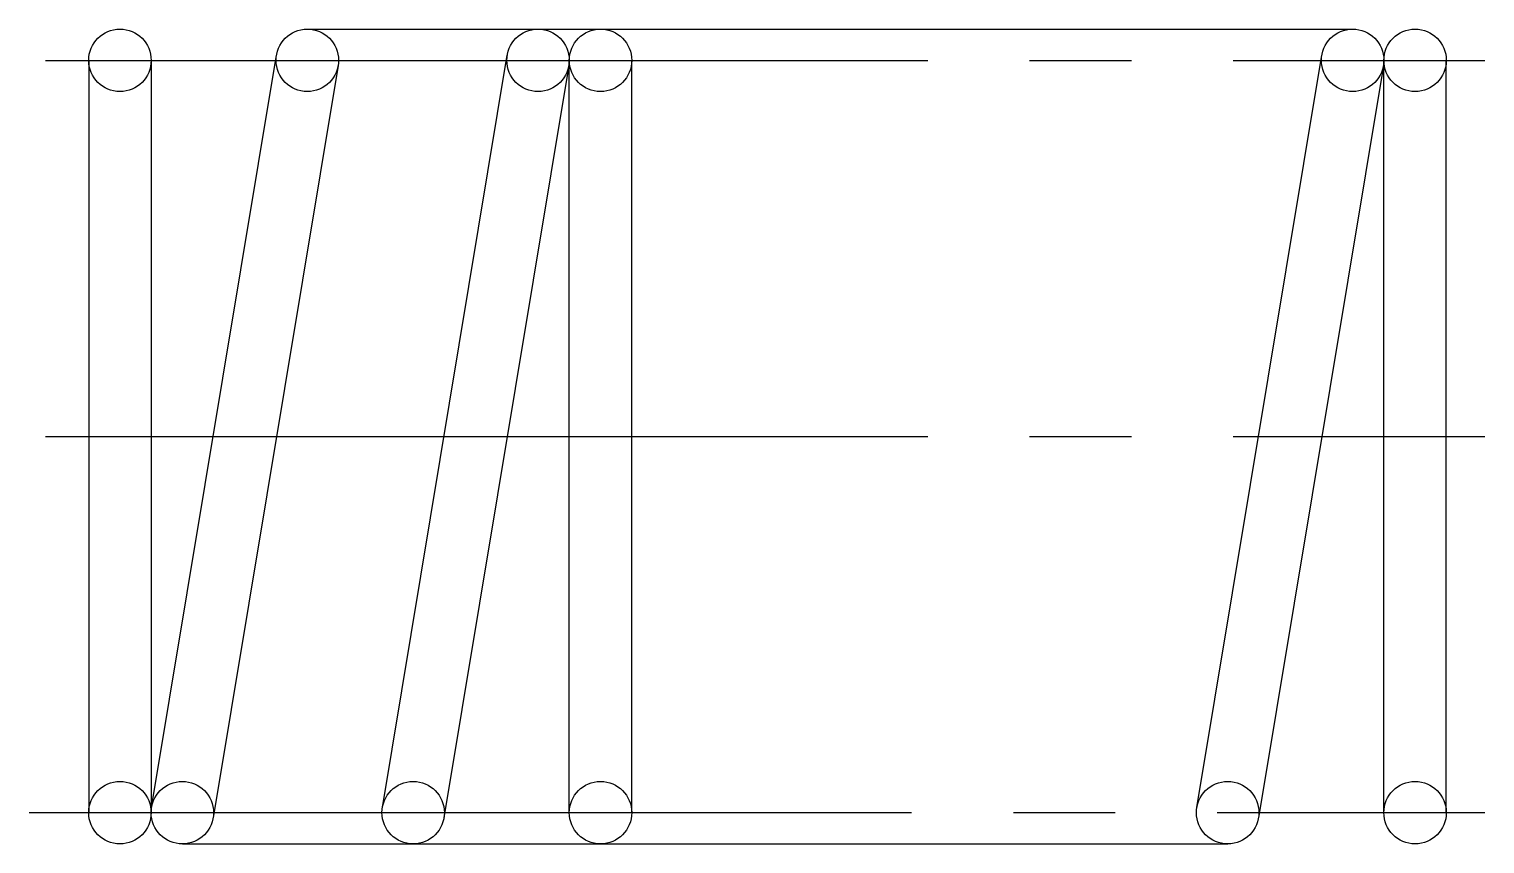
# Model space of a CAD drawing. Extents: x 1 to 16.6, y 1 to 13.8.
# Drawn here: x 11.21 to 16.57, y 10.81 to 13.81 of the extents above; entities outside this region: 2.
import ezdxf

# ---------------------------------------------------------------- set-up
doc = ezdxf.new("R2010")
doc.units = 0
doc.header["$LTSCALE"] = 0.25
doc.linetypes.add('CENTER', pattern=[17.5, 13, -1.5, 1.5, -1.5])
doc.linetypes.add('PHANTOM', pattern=[63.5, 31.75, -6.35, 6.35, -6.35, 6.35, -6.35])
doc.layers.get('0').update_dxf_attribs({"linetype": 'CONTINUOUS'})
doc.layers.add('CENTER', color=1, linetype='CENTER')

msp = doc.modelspace()

# ---------------------------------------------------------------- linework, layer by layer
at = {"color": 3, "linetype": 'PHANTOM'}
for p, q in [((12.2318, 13.8129), (16.0818, 13.8129)), ((12.5083, 10.9467), (12.9683, 13.7167)), ((13.1952, 13.679), (12.7352, 10.909)), ((13.1968, 10.9279), (13.1968, 13.6979)), ((13.4268, 10.9279), (13.4268, 13.6979)), ((11.7718, 10.8129), (15.6218, 10.8129))]:
    msp.add_line(p, q, dxfattribs=at)
for p, q in [((11.4268, 13.6979), (11.4268, 10.9279)), ((11.6568, 13.6979), (11.6568, 10.9279)), ((11.6583, 10.9467), (12.1183, 13.7167)), ((12.3452, 13.679), (11.8852, 10.909)), ((15.5083, 10.9467), (15.9683, 13.7167)), ((16.1952, 13.679), (15.7352, 10.909)), ((16.1968, 10.9279), (16.1968, 13.6979)), ((16.4268, 10.9279), (16.4268, 13.6979)), ((13.4268, 12.3129), (13.4269, 12.3129)), ((13.4268, 11.6204), (13.4268, 11.6205))]:
    msp.add_line(p, q)
for centre in [(11.5418, 13.6979), (12.2318, 13.6979), (16.0818, 13.6979), (16.3118, 13.6979), (11.5418, 10.9279), (11.7718, 10.9279), (15.6218, 10.9279), (16.3118, 10.9279)]:
    msp.add_circle(centre, 0.115)
for centre in [(13.0818, 13.6979), (13.3118, 13.6979), (12.6218, 10.9279), (13.3118, 10.9279)]:
    msp.add_circle(centre, 0.115, dxfattribs=at)
at = {"layer": 'CENTER', "color": 1, "linetype": 'CENTER'}
for p, q in [((11.2673, 13.6979), (16.5689, 13.6979)), ((11.2673, 12.3129), (16.5689, 12.3129)), ((11.2074, 10.9279), (16.5689, 10.9279))]:
    msp.add_line(p, q, dxfattribs=at)

# ---------------------------------------------------------------- texts
for s, p in [('UR3-5', (1, 2.5)), ('UR03', (1, 1))]:
    msp.add_text(s, height=0.4).set_placement(p)

doc.saveas('drawing.dxf')
